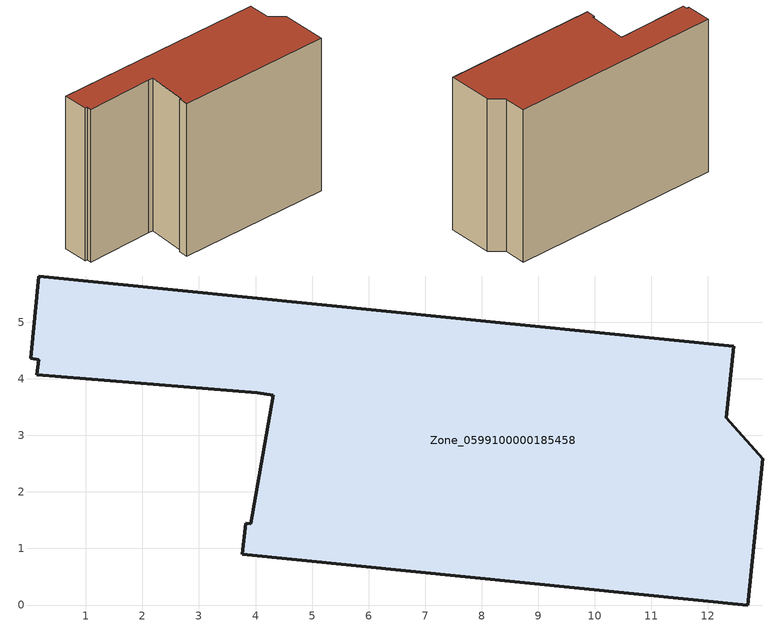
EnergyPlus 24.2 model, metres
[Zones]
Zone_0599100000185458
 floor ground (C_G): 4.32,3.71 4.03,3.75 0.13,4.07 0.17,4.34 0.03,4.36 0.17,5.82 12.46,4.58 12.33,3.31 12.97,2.59 12.71,0 3.77,0.9 3.82,1.45 3.92,1.43 z0
 wall outside (C_F): 12.46,4.58 0.17,5.82 0.03,4.36 0.17,4.34 0.13,4.07 4.03,3.75 4.32,3.71 3.92,1.43 3.82,1.45 3.77,0.9 12.71,0 12.97,2.59 12.33,3.31 12.46,4.58 z0:9.11
 roof outside (C_R): 3.92,1.43 3.82,1.45 3.77,0.9 12.71,0 12.97,2.59 12.33,3.31 12.46,4.58 0.17,5.82 0.03,4.36 0.17,4.34 0.13,4.07 4.03,3.75 4.32,3.71 z9.11
[BUILDING]
Pand.0599100000185458: North Axis=0; Terrain=City; Loads Convergence Tolerance Value=0.04; Temperature Convergence Tolerance Value=0.4; Solar Distribution=FullExterior; Maximum Number of Warmup Days=25; Minimum Number of Warmup Days=1
[Site:Location]
Rotterdam.The.Hague.AP_ZH_NLD Design_Conditions: Latitude=51.96; Longitude=4.45; Time Zone=1; Elevation=-4.5
[SITE:GROUNDTEMPERATURE:BUILDINGSURFACE]
18, 18, 18, 18, 18, 18, 18, 18, 18, 18, 18, 18
[MATERIAL] Thermal Absorptance=0.9; Solar Absorptance=0.7; Visible Absorptance=0.7
Name | Roughness | Thickness | Conductivity | Density | Specific Heat
G.TI.1946 | MediumSmooth | 0.15 | 1 | 540 | 1210
F.TI.1946 | Rough | 0.3 | 0.857143 | 1920 | 840
R.TI.1946 | MediumRough | 0.2 | 0.1 | 1500 | 1000
[CONSTRUCTION]
C_G: G.TI.1946
C_F: F.TI.1946
C_R: R.TI.1946
[ZONE]
Zone_0599100000185458: Type=1; Multiplier=1; Ceiling Height=Autocalculate; Volume=Autocalculate; Floor Area=autocalculate; Part of Total Floor Area=Yes
[ZONEINFILTRATION:DESIGNFLOWRATE]
Infil_Zone_0599100000185458: Zone or ZoneList or Space or SpaceList=Zone_0599100000185458; Schedule=AlwaysOn; Design Flow Rate Calculation Method=Flow/Area; Flow Rate per Floor Area=0.003; Constant Term Coefficient=1; Temperature Term Coefficient=0; Velocity Term Coefficient=0; Velocity Squared Term Coefficient=0
[HVACTEMPLATE:ZONE:IDEALLOADSAIRSYSTEM]
Zone_0599100000185458: Maximum Heating Supply Air Temperature=50; Minimum Cooling Supply Air Temperature=13; Maximum Heating Supply Air Humidity Ratio=0.0156; Minimum Cooling Supply Air Humidity Ratio=0.0077; Heating Limit=NoLimit; Cooling Limit=NoLimit; Dehumidification Control Type=ConstantSensibleHeatRatio; Cooling Sensible Heat Ratio=0.7; Dehumidification Setpoint=60; Humidification Control Type=None; Humidification Setpoint=30; Outdoor Air Method=None; Outdoor Air Flow Rate per Person=0.00944; Outdoor Air Flow Rate per Zone Floor Area=0; Outdoor Air Flow Rate per Zone=0; Demand Controlled Ventilation Type=None; Outdoor Air Economizer Type=NoEconomizer; Heat Recovery Type=None; Sensible Heat Recovery Effectiveness=0.7; Latent Heat Recovery Effectiveness=0.65
[ZONECONTROL:THERMOSTAT]
ThermostatControl_Zone_0599100000185458: Zone or ZoneList=Zone_0599100000185458; Control Type Schedule=DualSetpointControlType; Control 1=Thermostat_Zone_0599100000185458; Temperature Difference Between Cutout And Setpoint=0
[THERMOSTATSETPOINT:DUALSETPOINT]
Thermostat_Zone_0599100000185458: Heating Setpoint Temperature Schedule=HeatingSetpoint_Zone_0599100000185458; Cooling Setpoint Temperature Schedule=CoolingSetpoint_Zone_0599100000185458
[SCHEDULE:COMPACT]
HeatingSetpoint_Zone_0599100000185458: Through: 12/31, For: AllDays, Until: 24:00, 21
CoolingSetpoint_Zone_0599100000185458: Through: 12/31, For: AllDays, Until: 24:00, 24
DualSetpointControlType: Through: 12/31, For: AllDays, Until: 24:00, 4
AlwaysOn: Through: 12/31, For: AllDays, Until: 24:00, 1
